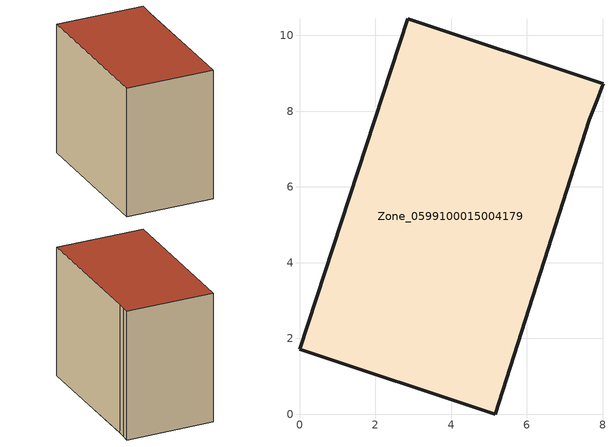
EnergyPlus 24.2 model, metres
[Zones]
Zone_0599100015004179
 floor ground (C_G): 7.65,7.77 5.16,0 0,1.71 2.85,10.44 8.01,8.73 7.86,8.3 z0.91
 wall outside (C_F): 7.86,8.3 8.01,8.73 2.85,10.44 0,1.71 5.16,0 7.65,7.77 7.86,8.3 z0.91:9.03
 roof outside (C_R): 5.16,0 7.65,7.77 7.86,8.3 8.01,8.73 2.85,10.44 0,1.71 z9.03
[BUILDING]
Pand.0599100015004179: North Axis=0; Terrain=City; Loads Convergence Tolerance Value=0.04; Temperature Convergence Tolerance Value=0.4; Solar Distribution=FullExterior; Maximum Number of Warmup Days=25; Minimum Number of Warmup Days=1
[Site:Location]
Rotterdam.The.Hague.AP_ZH_NLD Design_Conditions: Latitude=51.96; Longitude=4.45; Time Zone=1; Elevation=-4.5
[SITE:GROUNDTEMPERATURE:BUILDINGSURFACE]
18, 18, 18, 18, 18, 18, 18, 18, 18, 18, 18, 18
[MATERIAL] Thermal Absorptance=0.9; Solar Absorptance=0.7; Visible Absorptance=0.7
Name | Roughness | Thickness | Conductivity | Density | Specific Heat
G.TC.1975-1991 | MediumSmooth | 0.15 | 0.288461 | 540 | 1210
F.TC.1975-1991 | Rough | 0.3 | 0.230769 | 1920 | 840
R.TC.1975-1991 | MediumRough | 0.2 | 0.153846 | 1500 | 1000
[CONSTRUCTION]
C_G: G.TC.1975-1991
C_F: F.TC.1975-1991
C_R: R.TC.1975-1991
[ZONE]
Zone_0599100015004179: Type=1; Multiplier=1; Ceiling Height=Autocalculate; Volume=Autocalculate; Floor Area=autocalculate; Part of Total Floor Area=Yes
[ZONEINFILTRATION:DESIGNFLOWRATE]
Infil_Zone_0599100015004179: Zone or ZoneList or Space or SpaceList=Zone_0599100015004179; Schedule=AlwaysOn; Design Flow Rate Calculation Method=Flow/Area; Flow Rate per Floor Area=0.003; Constant Term Coefficient=1; Temperature Term Coefficient=0; Velocity Term Coefficient=0; Velocity Squared Term Coefficient=0
[HVACTEMPLATE:ZONE:IDEALLOADSAIRSYSTEM]
Zone_0599100015004179: Maximum Heating Supply Air Temperature=50; Minimum Cooling Supply Air Temperature=13; Maximum Heating Supply Air Humidity Ratio=0.0156; Minimum Cooling Supply Air Humidity Ratio=0.0077; Heating Limit=NoLimit; Cooling Limit=NoLimit; Dehumidification Control Type=ConstantSensibleHeatRatio; Cooling Sensible Heat Ratio=0.7; Dehumidification Setpoint=60; Humidification Control Type=None; Humidification Setpoint=30; Outdoor Air Method=None; Outdoor Air Flow Rate per Person=0.00944; Outdoor Air Flow Rate per Zone Floor Area=0; Outdoor Air Flow Rate per Zone=0; Demand Controlled Ventilation Type=None; Outdoor Air Economizer Type=NoEconomizer; Heat Recovery Type=None; Sensible Heat Recovery Effectiveness=0.7; Latent Heat Recovery Effectiveness=0.65
[ZONECONTROL:THERMOSTAT]
ThermostatControl_Zone_0599100015004179: Zone or ZoneList=Zone_0599100015004179; Control Type Schedule=DualSetpointControlType; Control 1=Thermostat_Zone_0599100015004179; Temperature Difference Between Cutout And Setpoint=0
[THERMOSTATSETPOINT:DUALSETPOINT]
Thermostat_Zone_0599100015004179: Heating Setpoint Temperature Schedule=HeatingSetpoint_Zone_0599100015004179; Cooling Setpoint Temperature Schedule=CoolingSetpoint_Zone_0599100015004179
[SCHEDULE:COMPACT]
HeatingSetpoint_Zone_0599100015004179: Through: 12/31, For: AllDays, Until: 24:00, 21
CoolingSetpoint_Zone_0599100015004179: Through: 12/31, For: AllDays, Until: 24:00, 24
DualSetpointControlType: Through: 12/31, For: AllDays, Until: 24:00, 4
AlwaysOn: Through: 12/31, For: AllDays, Until: 24:00, 1
